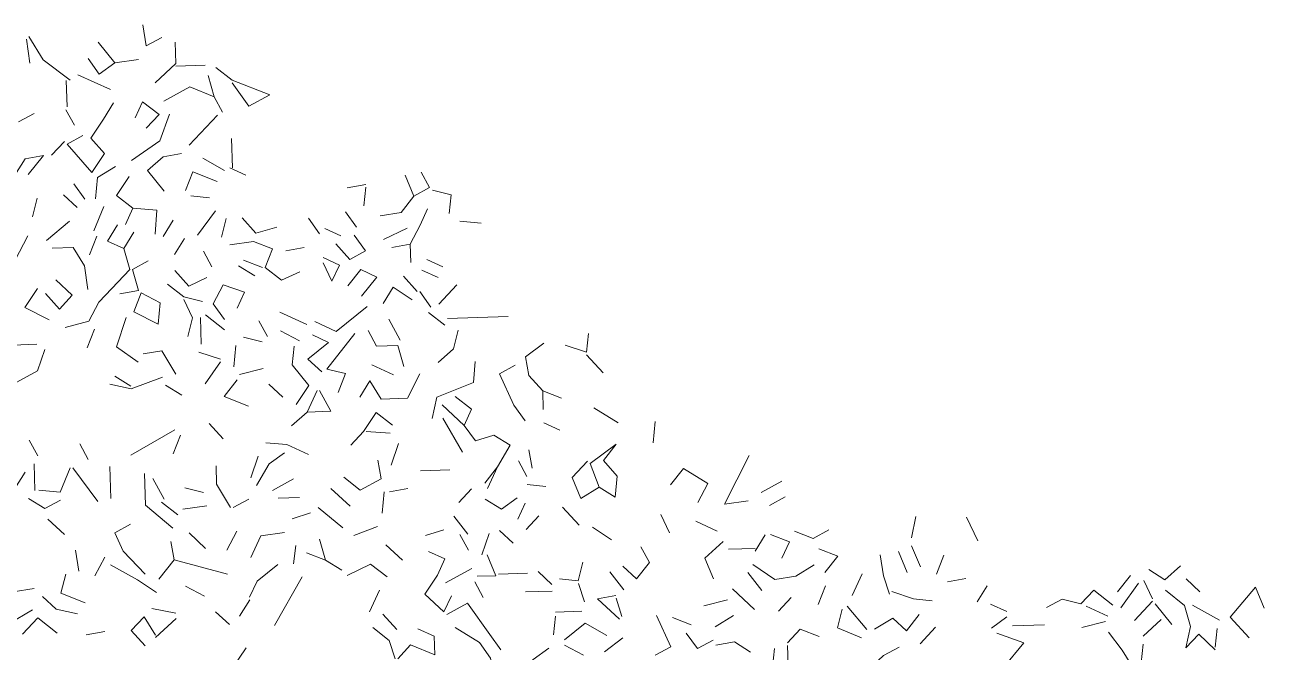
# Model space of a CAD drawing. Header units: metres. Extents: x -2628 to 2344, y 1 to 5026.
# Drawn here: x -140 to 2102, y 3891 to 5026 of the extents above; entities that cross this region are included whole.
import ezdxf

# ---------------------------------------------------------------- set-up
doc = ezdxf.new("R2010")
doc.units = ezdxf.units.M
doc.layers.add('G-IMPT', color=8, linetype='Continuous', lineweight=13)

# ---------------------------------------------------------------- blocks, each defined once
blk = doc.blocks.new('91 boom02_2D - boom2_dwg_91BM04-5054193-00_0 Basismaterialen')
at = {"layer": 'G-IMPT'}
for p, q in [((112.6, 5111.7), (51.5, 5139.6)), ((31.1, 5078.9), (29.4, 5128.9)), ((342, 5129.4), (413, 5101.8)), ((327.8, 4958.9), (287, 4982.5)), ((559, 4926.6), (593.9, 4932.8)), ((299.5, 4907.9), (264.4, 4911.7)), ((590.2, 4892.7), (594, 4927.8)), ((81.5, 4845.5), (100, 4891.2)), ((576.6, 4852.2), (555.5, 4881.5)), ((211.9, 4834.9), (230.9, 4865.6)), ((322, 4833.6), (330.8, 4868.9)), ((506.9, 4839.8), (485.9, 4869.1)), ((-66.7, 4790.5), (-43.3, 4836.3)), ((627.4, 4828.9), (671.6, 4850.4)), ((404, 4776.3), (417.8, 4811.8)), ((477.8, 4813.8), (443, 4807.7)), ((739.2, 4777.6), (708.7, 4791.6)), ((384.5, 4760.7), (353.9, 4779.6)), ((202.5, 4669.5), (206.1, 4709.7)), ((283.8, 4632.2), (282.2, 4682.1)), ((327.9, 4658.7), (292, 4687.5)), ((658.8, 4639.8), (637.4, 4679.2)), ((742.9, 4667.7), (712.1, 4691.7)), ((-71.4, 4630.2), (-26.3, 4631.7)), ((345.3, 4589.3), (349, 4629.4)), ((363.4, 4644.9), (398.8, 4636.1)), ((151.4, 4552.7), (120.8, 4571.6)), ((437.3, 4532.3), (411.4, 4556.4)), ((776, 4428.7), (738.8, 4492.5)), ((1135.6, 4445.8), (1139.2, 4486)), ((71, 4414.9), (55, 4444.4)), ((230.8, 4425.3), (244.6, 4460.8)), ((655.3, 4444.6), (641.7, 4404.1)), ((377.3, 4380.2), (391, 4420.7)), ((-67.2, 4360.2), (-48.2, 4390.8)), ((-29.6, 4356.4), (-31.3, 4406.4)), ((88.7, 4335.4), (41.5, 4398.9)), ((1168.3, 4366.9), (1192.2, 4397.7)), ((213.6, 4339.6), (192.3, 4379)), ((418.2, 4356.5), (457.5, 4377.9)), ((933.2, 4364), (898.1, 4367.8)), ((288.3, 4352.2), (253, 4361)), ((564.3, 4326.5), (528.1, 4360.3)), ((769.2, 4333.4), (793.3, 4359.2)), ((1354.7, 4328.2), (1384.1, 4344.2)), ((239.6, 4310.5), (208.8, 4334.5)), ((995.7, 4291), (964.6, 4325)), ((455, 4302.8), (489.7, 4314)), ((786.2, 4274), (760, 4308.1)), ((896, 4282.7), (920.1, 4308.5)), ((1256.2, 4279.8), (1215.6, 4298.4)), ((332, 4243.6), (350.7, 4279.3)), ((706.2, 4271.3), (740.9, 4282.4)), ((1056.7, 4263.1), (1020.9, 4286.9)), ((787.2, 4244), (771.2, 4273.5)), ((83.5, 4195.2), (102.3, 4230.8)), ((1614.1, 4201.8), (1597.8, 4241.3)), ((744.3, 4182.5), (793.4, 4209.1)), ((843.8, 4198.3), (898.8, 4200.2)), ((1079.9, 4168.8), (1053.7, 4202.9)), ((1510.5, 4158.3), (1529.1, 4199)), ((2010.5, 4165.2), (2034.5, 4196)), ((289.9, 4157.1), (254.2, 4175.9)), ((1326.3, 4132.1), (1284.9, 4170.7)), ((1537.7, 4094.2), (1501.2, 4138)), ((1801.7, 4128.2), (1771.2, 4142.1)), ((1992.1, 4119.6), (1951.4, 4138.2)), ((-78.6, 4104.7), (-34.5, 4131.2)), ((235.9, 4125.3), (190.6, 4133.8)), ((336.7, 4103.7), (310.9, 4127.8)), ((951.2, 4127), (1001.2, 4128.7)), ((1207.2, 4103.1), (1171.7, 4116.9)), ((2058.4, 4081.7), (2092.4, 4113)), ((67.2, 4084.5), (102, 4090.8)), ((1667.6, 4098.6), (1638.7, 4067.6)), ((2194.2, 4061.3), (2198, 4096.5)), ((2194.3, 4056.3), (2163.3, 4085.3))]:
    blk.add_line(p, q, dxfattribs=at)
at = {"layer": 'G-IMPT', "flags": 128}
for points in [[(209.2, 5210), (179.8, 5194), (173.4, 5233.8), (179.8, 5194)], [(36.9, 5129.2), (-14.4, 5167.5), (-40.9, 5211.6), (-14.4, 5167.5), (-40.9, 5211.6)], [(-39.2, 5161.6), (-45.7, 5206.4), (-39.2, 5161.6), (-45.7, 5206.4)], [(89.5, 5201), (120.9, 5162), (165.6, 5168.5)], [(197.1, 5124.5), (235.9, 5160.9), (234.6, 5200.9), (235.9, 5160.9), (234.6, 5200.9)], [(120.9, 5162), (91.6, 5141), (70.5, 5170.3)], [(311.2, 5153.4), (342, 5129.4), (413, 5101.8), (373.7, 5080.5), (342.2, 5124.4), (373.7, 5080.5)], [(213.3, 5090.1), (262.4, 5116.7), (308.1, 5098.3), (324.1, 5068.8), (308.1, 5098.3)], [(118.4, 5086.9), (99.4, 5056.2), (75.6, 5020.4), (101.6, 4991.2), (77.8, 4955.4), (31, 5008.9), (60.4, 5024.9)], [(204.2, 5064.8), (173.3, 5088.7), (204.2, 5064.8), (173.3, 5088.7), (159.4, 5058.2), (173.3, 5088.7), (204.2, 5064.8), (180, 5038.9)], [(-60.5, 5050.8), (-31, 5066.8), (-60.5, 5050.8), (-31, 5066.8)], [(-67.2, 4950.5), (-48.2, 4981.2), (-13.3, 4987.3)], [(-42.2, 4951.4), (-13.3, 4987.3), (-48.2, 4981.2)], [(214.1, 4920), (182.7, 4959), (211.9, 4985), (246.6, 4991.1), (211.9, 4985)], [(84.5, 4905.6), (88.1, 4945.7), (122.5, 4966.9)], [(254.1, 4921.4), (267.8, 4956.8), (313.5, 4938.4), (267.8, 4956.8)], [(620.9, 4873.7), (660.6, 4880.1), (684.6, 4910.9), (714.1, 4926.9), (698.1, 4956.3), (714.1, 4926.9)], [(141.1, 4857.5), (155.1, 4888), (141.1, 4857.5), (155.1, 4888), (124.3, 4912), (148.1, 4947.8), (124.3, 4912), (155.1, 4888), (200.2, 4884.5), (196.8, 4839.3), (200.2, 4884.5)], [(754.6, 4913.2), (750.8, 4878.1), (754.6, 4913.2), (750.8, 4878.1), (754.6, 4913.2), (719.3, 4922.1)], [(310.4, 4883.2), (276.9, 4837.1), (310.4, 4883.2), (276.9, 4837.1), (310.4, 4883.2), (276.9, 4837.1)], [(677.7, 4820.6), (696.5, 4856.2), (710.4, 4886.8), (696.5, 4856.2), (677.7, 4820.6), (678.9, 4785.6), (677.7, 4820.6), (642.8, 4814.4)], [(360.8, 4870), (386.9, 4840.8), (426.5, 4852.2), (386.9, 4840.8), (426.5, 4852.2)], [(27.6, 4663.6), (72.2, 4675), (91.1, 4710.8), (115.2, 4736.6), (149, 4772.7), (137.7, 4812.3), (107.2, 4826.3), (126.2, 4857)], [(537.6, 4820.8), (563.6, 4791.7), (537.6, 4820.8), (563.6, 4791.7), (593.1, 4807.7), (572.1, 4837.1)], [(63.7, 4779.8), (70.2, 4735.1), (63.7, 4779.8), (42.5, 4814.2), (2.6, 4812.8)], [(252, 4831.2), (233.1, 4800.6), (252, 4831.2), (233.1, 4800.6), (252, 4831.2), (233.1, 4800.6)], [(469.3, 4768.5), (434.9, 4752.4), (469.3, 4768.5), (434.9, 4752.4), (404, 4776.3), (417.8, 4811.8), (382.3, 4825.7), (337.5, 4819.1), (382.3, 4825.7), (337.5, 4819.1)], [(183.5, 4788.9), (154, 4772.9), (165.3, 4733.3), (130.6, 4727.1), (165.3, 4733.3), (154, 4772.9)], [(513.8, 4785), (530, 4750.6), (544, 4781.1), (513.4, 4795)], [(585.9, 4722.5), (614.7, 4758.4), (585.9, 4722.5), (614.7, 4758.4), (584.2, 4772.4), (560.3, 4741.6), (584.2, 4772.4)], [(-9.6, 4727.4), (16.4, 4698.2), (40.6, 4724), (9.6, 4753), (40.6, 4724)], [(351.6, 4699.5), (365.5, 4730), (325.1, 4743.7), (306.3, 4708), (327.3, 4678.7), (306.3, 4708), (327.3, 4678.7)], [(664.7, 4760.1), (690.7, 4731), (664.7, 4760.1), (690.7, 4731), (664.7, 4760.1), (690.7, 4731)], [(765.3, 4743.5), (731.6, 4707.4), (765.3, 4743.5), (731.6, 4707.4)], [(-48.7, 4701), (-2.9, 4677.5), (-48.7, 4701), (-2.9, 4677.5), (-48.7, 4701), (-24.9, 4736.8)], [(258.3, 4646.3), (267.2, 4681.6), (258.3, 4646.3), (267.2, 4681.6), (250.9, 4716.2), (267.2, 4681.6), (250.9, 4716.2)], [(497.5, 4674.5), (538.1, 4655.8), (596.6, 4702.8)], [(408.4, 4646.4), (392.4, 4675.9), (408.4, 4646.4), (392.4, 4675.9), (408.4, 4646.4), (392.4, 4675.9)], [(747.5, 4680.4), (862.4, 4684.3), (747.5, 4680.4), (862.4, 4684.3)], [(510.7, 4579.8), (484.9, 4604), (523.8, 4635.3), (493.3, 4649.3), (523.8, 4635.3), (484.9, 4604), (523.8, 4635.3), (493.3, 4649.3)], [(555.9, 4576.4), (542, 4540.8), (555.9, 4576.4), (520.5, 4585.1), (573.3, 4652), (520.5, 4585.1), (573.3, 4652), (520.5, 4585.1), (573.3, 4652), (520.5, 4585.1)], [(665.5, 4590), (654.1, 4629.7), (614.1, 4628.3), (598.1, 4657.8)], [(730.3, 4597.3), (759.4, 4623.2), (768.2, 4658.5)], [(1013.6, 4651.8), (1009.7, 4616.7), (969.3, 4630.3)], [(462.8, 4518.2), (486.6, 4554), (455.2, 4593), (459.1, 4628.1), (455.2, 4593)], [(927.2, 4543.9), (901.2, 4573), (895, 4607.8), (929.1, 4634)], [(901.2, 4573), (895, 4607.8), (901.2, 4573), (895, 4607.8), (929.1, 4634), (895, 4607.8)], [(-63.9, 4560.4), (-24.6, 4581.8), (-63.9, 4560.4), (-24.6, 4581.8), (-11, 4622.2), (-24.6, 4581.8)], [(235.7, 4575.5), (209.2, 4619.7), (174.4, 4613.5), (209.2, 4619.7)], [(718.8, 4491.8), (727.5, 4532.1), (796.6, 4559.5), (800.2, 4599.6)], [(894.1, 4487.7), (873, 4517), (846, 4576.2), (875.5, 4592.1)], [(210.9, 4569.7), (151.6, 4547.7), (111.3, 4556.4), (151.6, 4547.7)], [(372.8, 4515.2), (327.2, 4533.6), (351.2, 4564.5)], [(582.4, 4532.2), (601.3, 4562.9), (622.5, 4528.6), (672.5, 4530.3), (695.9, 4576.1)], [(672.5, 4530.3), (622.5, 4528.6), (601.3, 4562.9)], [(501.9, 4544.5), (483.2, 4503.8), (528.2, 4505.4), (506.9, 4544.7)], [(793.2, 4509.3), (762.4, 4533.3), (793.2, 4509.3), (779.3, 4478.8)], [(928.3, 4508.9), (927.2, 4543.9), (962.6, 4530)], [(800.3, 4449.5), (834.9, 4460.7), (865.6, 4441.7), (842, 4400.9), (865.6, 4441.7), (834.9, 4460.7), (800.3, 4449.5), (779.3, 4478.8), (738, 4517.4)], [(483.2, 4503.8), (528.2, 4505.4), (483.2, 4503.8), (454.1, 4477.9)], [(565.4, 4441.6), (589.6, 4467.4), (613.4, 4503.3), (644.2, 4479.3)], [(485.9, 4423.9), (445.3, 4442.6), (405.2, 4446.2), (445.3, 4442.6)], [(387.9, 4365.6), (411.5, 4406.3), (440.8, 4427.4)], [(1269.6, 4330.3), (1316.5, 4422), (1269.6, 4330.3), (1314.4, 4336.8), (1269.6, 4330.3), (1314.4, 4336.8)], [(36.5, 4398.7), (18.1, 4353.1), (-22.1, 4356.7)], [(111.5, 4401.3), (113.5, 4341.3), (111.5, 4401.3), (113.5, 4341.3)], [(552.4, 4381.1), (583.3, 4357.1), (622.6, 4378.5), (616.4, 4413.3), (622.6, 4378.5)], [(817.9, 4370), (842, 4400.9), (823.3, 4360.2), (842, 4400.9), (817.9, 4370), (842, 4400.9), (823.3, 4360.2)], [(881.6, 4412.2), (897.6, 4382.8), (881.6, 4412.2), (897.6, 4382.8)], [(999.1, 4341.2), (1033.4, 4362.4), (999.1, 4341.2), (982.7, 4380.6), (1011.7, 4411.7)], [(1016.8, 4406.8), (1033.4, 4362.4), (1064, 4343.4), (1067.7, 4383.5), (1064, 4343.4)], [(1219.4, 4333.6), (1238.2, 4369.3), (1192.2, 4397.7), (1238.2, 4369.3), (1192.2, 4397.7), (1238.2, 4369.3)], [(179, 4328.5), (230.5, 4285.2), (179, 4328.5), (177, 4388.4)], [(1338.9, 4352.6), (1378.1, 4374), (1338.9, 4352.6), (1378.1, 4374)], [(-41.6, 4341), (-10.9, 4322.1), (18.6, 4338.1), (-10.9, 4322.1), (18.6, 4338.1)], [(344.2, 4324.1), (373.7, 4340.1), (344.2, 4324.1), (373.7, 4340.1)], [(25.8, 4273.3), (-5.2, 4302.2), (25.8, 4273.3), (-5.2, 4302.2)], [(1725.6, 4305.7), (1747.1, 4261.4), (1725.6, 4305.7), (1747.1, 4261.4)], [(120.8, 4276.5), (136.9, 4242), (178.4, 4198.4), (136.9, 4242), (120.8, 4276.5), (150.2, 4292.5)], [(260.8, 4276.2), (291.8, 4247.2), (260.8, 4276.2), (291.8, 4247.2)], [(377.4, 4230.1), (396.1, 4270.8), (377.4, 4230.1), (396.1, 4270.8), (440.9, 4277.3)], [(871.8, 4256.8), (846, 4281), (871.8, 4256.8), (846, 4281)], [(1436.8, 4265.9), (1466.3, 4281.9), (1436.8, 4265.9), (1401.4, 4279.7)], [(203.7, 4189.2), (232.5, 4225.3), (226.3, 4260), (232.5, 4225.3), (333.5, 4198.6)], [(482.2, 4238.7), (517.7, 4224.8), (506.3, 4264.5)], [(1233, 4229), (1249.3, 4189.5), (1233, 4229), (1267, 4260.2)], [(1327.6, 4242.2), (1346.6, 4272.9), (1327.6, 4242.2), (1346.6, 4272.9)], [(1378.1, 4228.9), (1392, 4259.4), (1378.1, 4228.9), (1392, 4259.4), (1356.5, 4273.2)], [(1638.8, 4212.7), (1622.4, 4252.2), (1638.8, 4212.7), (1622.4, 4252.2)], [(-30.8, 4171.3), (-70.6, 4165), (-105.1, 4148.8), (-135.9, 4172.8), (-98.1, 4239.1), (-135.9, 4172.8)], [(548.4, 4205.9), (517.7, 4224.8), (482.2, 4238.7), (517.7, 4224.8)], [(755.1, 4157.8), (741.1, 4127.3), (705, 4161.2), (741.1, 4127.3), (755.1, 4157.8), (741.1, 4127.3), (705, 4161.2), (728.8, 4197), (742.8, 4227.4), (712.2, 4241.5)], [(705, 4161.2), (741.1, 4127.3), (705, 4161.2), (728.8, 4197), (742.8, 4227.4)], [(838.9, 4195.7), (803.9, 4194.5), (838.9, 4195.7), (822.5, 4235.1)], [(1104.2, 4189.6), (1128.2, 4220.4), (1112.2, 4249.9), (1128.2, 4220.4), (1104.2, 4189.6), (1078.4, 4213.8)], [(1459, 4201.6), (1483, 4232.4), (1447.5, 4246.3)], [(1580.5, 4160.7), (1569.3, 4195.3), (1562.9, 4235.1)], [(163.7, 4187.9), (199.5, 4164.1), (163.7, 4187.9), (112.8, 4216.2)], [(994.3, 4185.9), (1003.1, 4221.2), (994.3, 4185.9), (959.1, 4189.7)], [(1323.4, 4217.1), (1364.4, 4188.4), (1323.4, 4217.1), (1364.4, 4188.4), (1404.2, 4194.8), (1438.5, 4215.9), (1404.2, 4194.8), (1438.5, 4215.9), (1404.2, 4194.8)], [(2129, 4214.2), (2099.8, 4188.2), (2069.2, 4207.2), (2099.8, 4188.2), (2069.2, 4207.2), (2099.8, 4188.2)], [(65.1, 4144.5), (19.5, 4163), (28.3, 4198.3), (19.5, 4163)], [(815.2, 4154.9), (799.2, 4184.3), (815.2, 4154.9), (799.2, 4184.3)], [(944.5, 4179.2), (918.6, 4203.4), (944.5, 4179.2), (918.6, 4203.4)], [(2076, 4152.4), (2059.8, 4186.9), (2076, 4152.4), (2059.8, 4186.9)], [(1625.8, 4152.2), (1660.9, 4148.4), (1625.8, 4152.2), (1585.3, 4165.9)], [(1965.4, 4168.7), (2001.4, 4139.9), (1965.4, 4168.7), (1941.3, 4142.9), (1965.4, 4168.7), (1941.3, 4142.9), (1905.9, 4151.7), (1876.5, 4135.7), (1905.9, 4151.7)], [(2136.5, 4139.5), (2147.8, 4099.8), (2136.5, 4139.5), (2100.5, 4168.3), (2136.5, 4139.5), (2147.8, 4099.8), (2139.2, 4059.5), (2163.3, 4085.3), (2194.3, 4056.3), (2163.3, 4085.3), (2139.2, 4059.5), (2147.8, 4099.8), (2139.2, 4059.5), (2147.8, 4099.8)], [(2270.4, 4174), (2222.3, 4117.4), (2258.6, 4078.5), (2222.3, 4117.4), (2270.4, 4174), (2286.8, 4134.5)], [(50.8, 4124), (10.5, 4132.7), (-15.3, 4156.8), (10.5, 4132.7)], [(827.5, 4085.2), (848.6, 4055.9), (827.5, 4085.2), (785.6, 4143.9), (746.3, 4122.5), (785.6, 4143.9)], [(1231, 4138.9), (1275.7, 4150.4), (1231, 4138.9), (1275.7, 4150.4)], [(2042.4, 4111.3), (2076.2, 4147.4), (2042.4, 4111.3), (2076.2, 4147.4), (2042.4, 4111.3), (2076.2, 4147.4)], [(-53, 4085.5), (-23.9, 4116.5), (12, 4087.7), (-23.9, 4116.5)], [(178, 4063.3), (152, 4092.5), (176.1, 4118.3), (152, 4092.5), (176.1, 4118.3), (197.3, 4083.9), (176.1, 4118.3)], [(197.4, 4079), (236.3, 4115.3), (197.4, 4079), (236.3, 4115.3)], [(652.2, 4094.3), (626.2, 4123.4), (652.2, 4094.3), (626.2, 4123.4)], [(947.7, 4084.3), (951.5, 4119.5), (947.7, 4084.3), (951.5, 4119.5)], [(1139.1, 4045.7), (1168.6, 4061.7), (1141.6, 4120.8)], [(1252.4, 4099.5), (1286.6, 4120.7), (1252.4, 4099.5), (1286.6, 4120.7)], [(1587, 4115.9), (1612.8, 4091.7), (1587, 4115.9), (1612.8, 4091.7), (1587, 4115.9), (1552.6, 4094.7), (1587, 4115.9), (1612.8, 4091.7), (1636.8, 4122.6)], [(1802, 4118.1), (1772.7, 4097.1), (1802, 4118.1), (1772.7, 4097.1)], [(723.9, 4046.7), (722.7, 4081.7), (723.9, 4046.7), (678.2, 4065.2), (654, 4039.3), (678.2, 4065.2), (723.9, 4046.7), (722.7, 4081.7), (692.1, 4095.7)], [(841.6, 3965.7), (835.5, 4000.4), (841.6, 3965.7), (835.5, 4000.4), (841.6, 3965.7), (835.5, 4000.4), (841.6, 3965.7), (835.5, 4000.4), (829.1, 4040.3), (808.1, 4069.6), (762.1, 4098)], [(1007, 4106.3), (1047.8, 4082.7), (1007, 4106.3), (968, 4075), (1007, 4106.3), (1047.8, 4082.7)], [(1248.2, 4074.4), (1218.7, 4058.4), (1248.2, 4074.4), (1218.7, 4058.4), (1197.7, 4087.7)], [(1388.4, 4069.2), (1412.6, 4095), (1448, 4081.1), (1412.6, 4095)], [(1795.2, 4022.9), (1833.7, 4069.2), (1795.2, 4022.9), (1833.7, 4069.2), (1783.1, 4087.5), (1833.7, 4069.2), (1783.1, 4087.5)], [(1942.8, 4097.9), (1987.4, 4109.4), (1942.8, 4097.9), (1987.4, 4109.4)], [(2040.4, 4021.1), (2019.2, 4055.4), (1993.1, 4089.6)], [(1004, 4046.2), (968.4, 4065), (1004, 4046.2), (968.4, 4065)], [(1319, 4051.8), (1288.3, 4070.8), (1319, 4051.8), (1288.3, 4070.8), (1253.5, 4064.6), (1288.3, 4070.8), (1253.5, 4064.6)], [(2055.1, 4031.6), (2058.9, 4066.8), (2055.1, 4031.6), (2076.1, 4002.4), (2097.4, 3963), (2132.6, 3959.2), (2097.4, 3963)], [(368.2, 4059.7), (330.1, 4003.4), (290.4, 3992.1), (229.6, 4015), (290.4, 3992.1)], [(880.1, 4012), (909.2, 4038), (938.5, 4058.9), (909.2, 4038)], [(1395.4, 4009.4), (1360, 4023.2), (1363.8, 4058.3)], [(1530.5, 4008.9), (1569.4, 4045.2), (1598.8, 4061.2), (1569.4, 4045.2)]]:
    blk.add_lwpolyline(points, dxfattribs=at)
for points in [[(291.1, 5157.8), (236.1, 5155.9)], [(296.8, 5137.9), (308.1, 5098.3)], [(28.8, 5073.8), (44.8, 5044.4)], [(99.4, 5056.2), (75.6, 5020.4)], [(205.9, 5014.8), (152.1, 4978), (205.9, 5014.8), (224.2, 5065.4)], [(314.3, 5063.5), (261.2, 5006.7)], [(25.8, 5013.7), (1.6, 4987.8)], [(77.8, 4955.4), (31, 5008.9)], [(340.8, 5019.3), (342.6, 4964.4)], [(368.1, 4950.2), (337.6, 4964.2)], [(43.5, 4934.2), (64.5, 4905), (43.5, 4934.2), (64.5, 4905), (43.5, 4934.2), (64.5, 4905)], [(668.3, 4950.3), (684.6, 4910.9)], [(-25.6, 4906.9), (-34.4, 4871.6)], [(24.2, 4913.6), (50, 4889.5)], [(35.8, 4864), (-7.9, 4827.4)], [(771.3, 4863.8), (811.4, 4860.1)], [(86.8, 4835.6), (73, 4800.2)], [(156.6, 4843), (137.7, 4812.3)], [(516.6, 4850.1), (547.1, 4836.2)], [(287.9, 4807.4), (303.9, 4777.9)], [(363.5, 4790), (399, 4776.2)], [(234.1, 4770.6), (260.1, 4741.5), (294.6, 4757.6), (260.1, 4741.5)], [(729.9, 4757.3), (699.4, 4771.3)], [(250.8, 4721.1), (286.1, 4712.4), (250.8, 4721.1), (220, 4745.1)], [(170.5, 4728.4), (206.1, 4709.7), (202.5, 4669.5), (156.7, 4692.9)], [(645.4, 4739.5), (626.4, 4708.8), (645.4, 4739.5), (681.2, 4715.7)], [(695.7, 4731.2), (716.7, 4701.8)], [(164.9, 4598.2), (123.9, 4626.8), (142, 4682.4), (123.9, 4626.8)], [(431.9, 4692.2), (482.7, 4668.9)], [(82.8, 4660.4), (68.9, 4624.9), (82.8, 4660.4), (68.9, 4624.9)], [(433, 4657.2), (468.7, 4638.4)], [(279.3, 4617), (319.8, 4603.4)], [(1009.9, 4611.7), (1041.1, 4577.7)], [(320, 4598.4), (291.4, 4557.4)], [(400.5, 4586.1), (355.8, 4574.6)], [(605.3, 4593), (646, 4574.4), (605.3, 4593), (646, 4574.4)], [(247.1, 4535.9), (216.4, 4554.9)], [(846, 4576.2), (873, 4517)], [(1023.3, 4512.1), (1069.3, 4483.6)], [(234.2, 4470.4), (150.8, 4422.6)], [(298.9, 4482.6), (324.9, 4453.5)], [(594.5, 4467.6), (639.7, 4464.1)], [(959.7, 4469.9), (929.2, 4483.9)], [(-40.2, 4451.2), (-24.3, 4421.7)], [(1065.6, 4443.5), (1016.8, 4406.8), (1033.4, 4362.4), (1064, 4343.4), (1067.7, 4383.5), (1041.7, 4412.7)], [(900.9, 4432.9), (907.1, 4398.1)], [(311.6, 4403), (312.7, 4368), (339.2, 4323.9), (312.7, 4368)], [(697.1, 4393.5), (752.1, 4395.4)], [(1067.7, 4383.5), (1064, 4343.4)], [(628.4, 4353.7), (624.8, 4313.5)], [(673.2, 4360.2), (638.4, 4354)], [(294.1, 4327.4), (249.3, 4320.9)], [(428.7, 4341.9), (468.7, 4343.3)], [(504.3, 4324.5), (550.6, 4286)], [(818.9, 4340.1), (849.7, 4321.1), (879, 4342.1), (849.7, 4321.1)], [(894.3, 4332.6), (880.3, 4302.2)], [(1150.1, 4311.3), (1166.3, 4276.7)], [(1630.6, 4307.5), (1621.9, 4267.1)], [(615.6, 4288.2), (571.2, 4271.7)], [(826.2, 4275.3), (812.5, 4234.8), (826.2, 4275.3), (812.5, 4234.8), (826.2, 4275.3), (812.5, 4234.8)], [(461.7, 4252.9), (457.9, 4217.8)], [(631.8, 4253.7), (662.8, 4224.7)], [(46.8, 4244), (53.1, 4204.1), (46.8, 4244), (53.1, 4204.1)], [(136.9, 4242), (178.4, 4198.4)], [(1277.4, 4245.5), (1327.4, 4247.2), (1277.4, 4245.5), (1327.4, 4247.2)], [(1683, 4234.2), (1669.2, 4198.7)], [(427.9, 4216.8), (389, 4185.5), (375, 4155), (389, 4185.5)], [(558.7, 4196.2), (603, 4217.7), (633.8, 4193.8), (603, 4217.7)], [(421.8, 4101.6), (473.7, 4193.3)], [(994.4, 4180.9), (1005.7, 4146.3)], [(1314, 4201.7), (1340.1, 4167.6)], [(1724.5, 4190.6), (1689.7, 4184.4)], [(2050.1, 4181.6), (2016.5, 4135.4), (2050.1, 4181.6), (2016.5, 4135.4)], [(2139.8, 4189.6), (2165.6, 4165.5)], [(619.7, 4168.3), (601, 4127.6), (619.7, 4168.3), (601, 4127.6), (619.7, 4168.3), (601, 4127.6)], [(944.9, 4166.7), (894.9, 4165.1)], [(1065.3, 4158.3), (1030.5, 4152.1), (1071.8, 4113.5), (1030.5, 4152.1)], [(1459.9, 4176.6), (1446, 4141.2)], [(1765, 4176.9), (1746.1, 4146.3)], [(375.1, 4150), (356.1, 4119.4)], [(1065.4, 4153.3), (1076.6, 4118.6), (1065.4, 4153.3), (1076.6, 4118.6)], [(1395.5, 4154.5), (1371.4, 4128.6)], [(2081.4, 4142.6), (2112.7, 4103.6)], [(2151.5, 4140), (2202.5, 4111.6)], [(1482.6, 4097.4), (1528.2, 4078.9), (1482.6, 4097.4), (1491.4, 4132.6)], [(607, 4097.8), (637.9, 4073.8), (649, 4039.2), (637.9, 4073.8)], [(1812.6, 4101), (1872.6, 4103), (1812.6, 4101), (1872.6, 4103)], [(1043.8, 4052.5), (1077.9, 4078.7), (1043.8, 4052.5), (1077.9, 4078.7), (1043.8, 4052.5), (1077.9, 4078.7), (1043.8, 4052.5), (1077.9, 4078.7)], [(1388.6, 4064.1), (1390.5, 4009.2)]]:
    blk.add_lwpolyline(points, close=True, dxfattribs=at)
blk = doc.blocks.new('91 boom02_2D - boom2_dwg-5054192-00_0 Basismaterialen')
at = {"xscale": 0.959999999962747, "yscale": 0.959999999962747, "zscale": 0.959999999962747}
blk.add_blockref('91 boom02_2D - boom2_dwg_91BM04-5054193-00_0 Basismaterialen', (-70.6, -6.7), dxfattribs=at)
blk = doc.blocks.new('91 boom02_2D - 91_CC_DET_boom2-3642602-00_0 Basismaterialen')
blk.add_blockref('91 boom02_2D - boom2_dwg-5054192-00_0 Basismaterialen', (-22.6, 7.9))

msp = doc.modelspace()

# ---------------------------------------------------------------- block references
msp.add_blockref('91 boom02_2D - 91_CC_DET_boom2-3642602-00_0 Basismaterialen', (0, 0))

doc.saveas('drawing.dxf')
